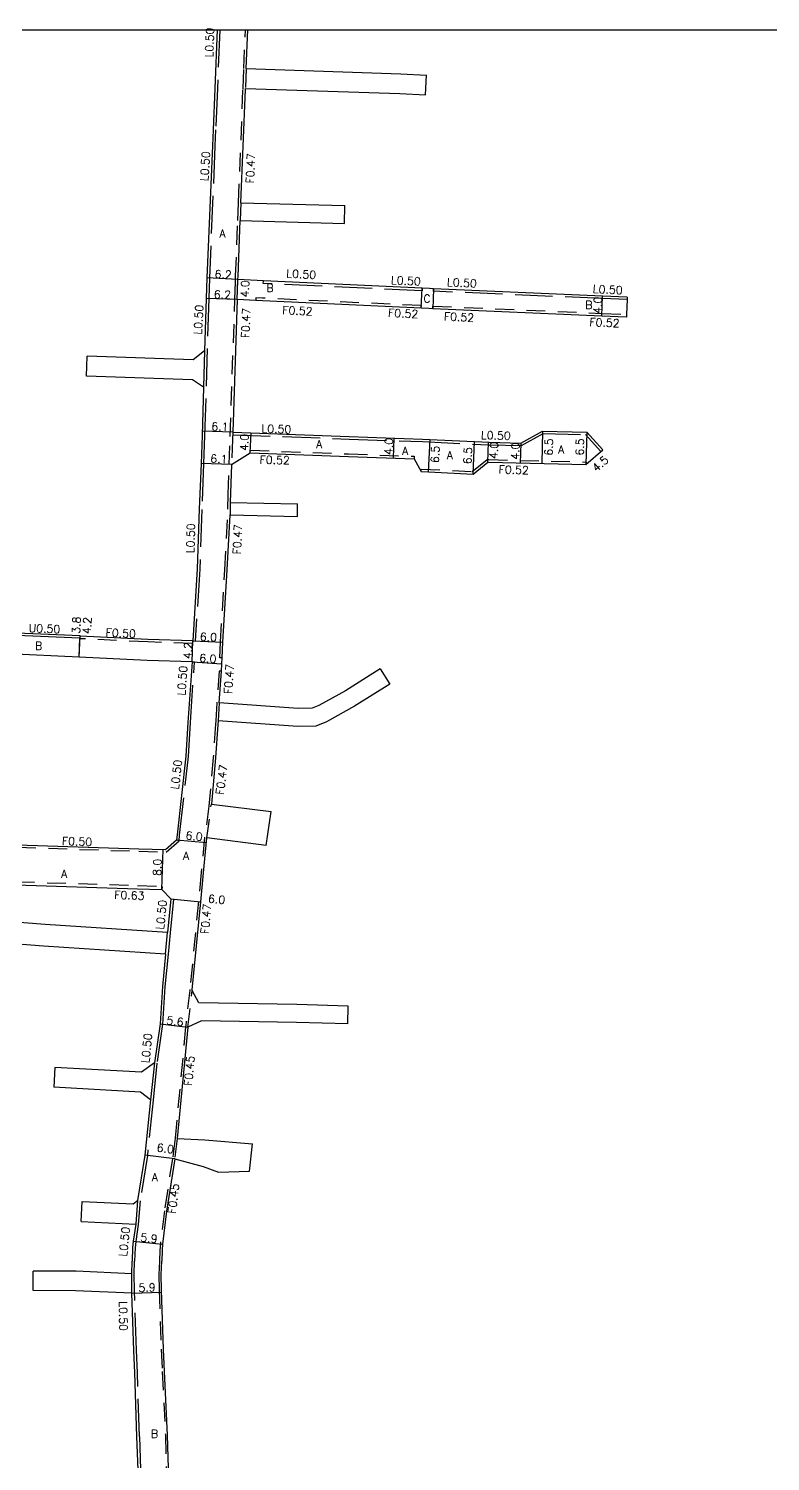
# Model space of a CAD drawing. Header units: metres. Extents: x -12000 to -11200, y -111600 to -111000.
# Drawn here: x -11748.1 to -11599.8, y -111286.2 to -110999.8 of the extents above; entities that cross this region are included whole.
import ezdxf

# ---------------------------------------------------------------- set-up
doc = ezdxf.new("R2010")
doc.units = ezdxf.units.M
doc.header["$LTSCALE"] = 2.5
doc.linetypes.add('22320', pattern=[2.5, 1.5, -1])
doc.linetypes.add('22330', pattern=[4, 3, -1])
for name, color, linetype in [('2101000', 175, 'Continuous'), ('2101001', 1, 'Continuous'), ('2102000', 4, 'Continuous'), ('2102001', 191, 'Continuous'), ('2231000', 4, 'Continuous'), ('2232000', 120, '22320'), ('2233000', 171, '22330'), ('9201100', 215, 'Continuous'), ('9201500', 222, 'Continuous'), ('9202100', 82, 'Continuous'), ('9202200', 82, 'Continuous'), ('9203500', 155, 'Continuous'), ('999', 7, 'Continuous')]:
    doc.layers.add(name, color=color, linetype=linetype)
doc.styles.add('Dm_Anotation', font='txt.shx', dxfattribs={"bigfont": 'pscdm.shx'})

msp = doc.modelspace()

# ---------------------------------------------------------------- linework, layer by layer
at = {"layer": '2101000'}
for points in [[(-11710.37, -111000), (-11710.85, -111011.74), (-11711.19, -111020.01)], [(-11704.58, -111007.78), (-11704.27, -111000)], [(-11705.64, -111034.6), (-11704.75, -111011.98), (-11704.74, -111011.72)], [(-11711.19, -111020.01), (-11711.33, -111023.22)], [(-11711.33, -111023.22), (-11712.44, -111049.63), (-11712.58, -111053.75), (-11712.9, -111064.22)], [(-11628.4, -111053.45), (-11633.33, -111053.24), (-11667.13, -111051.79), (-11667.91, -111051.76), (-11669.41, -111051.69), (-11701.14, -111050.21), (-11706.25, -111049.97), (-11706.22, -111049.24), (-11705.78, -111038.16)], [(-11706.38, -111053.97), (-11707.28, -111080.48)], [(-11628.57, -111057.45), (-11633.5, -111057.24), (-11667.3, -111055.79), (-11668.08, -111055.76), (-11669.6, -111055.69), (-11701.32, -111054.2), (-11702.67, -111054.14), (-11706.38, -111053.97)], [(-11713.12, -111071.49), (-11713.41, -111081.16), (-11713.6, -111086.72), (-11713.98, -111095.88), (-11714.36, -111107.81), (-11715.28, -111122.2), (-11724.22, -111121.9), (-11737.79, -111121.26)], [(-11707.28, -111080.48), (-11683.98, -111081.33), (-11669.32, -111081.86), (-11655.99, -111082.49), (-11649.69, -111082.64), (-11645.34, -111080.25), (-11636.5, -111080.46), (-11633.31, -111083.97)], [(-11707.5, -111086.94), (-11703.77, -111084.61), (-11684.13, -111085.33), (-11671, -111085.8)], [(-11707.5, -111086.94), (-11707.76, -111094.5)], [(-11671, -111085.8), (-11669.63, -111088.35), (-11668.14, -111088.42), (-11659.24, -111088.84), (-11656.3, -111086.48)], [(-11656.3, -111086.48), (-11656.13, -111086.48), (-11636.66, -111086.96)], [(-11709.96, -111134.61), (-11709.53, -111128.27), (-11709.43, -111126.81), (-11709.39, -111125.57), (-11709.28, -111122.46), (-11708.36, -111108), (-11707.82, -111097)], [(-11737.79, -111121.26), (-11737.81, -111121.66), (-11752, -111121.08)], [(-11715.41, -111126.4), (-11724.39, -111126.1), (-11737.99, -111125.45), (-11752.18, -111124.77), (-11763.13, -111124.25), (-11785.59, -111123.35), (-11788.13, -111123.25), (-11788.32, -111125.87), (-11789.84, -111159.38)], [(-11715.41, -111126.4), (-11716.24, -111138.5), (-11716.62, -111145.24), (-11718.4, -111161), (-11718.49, -111161.94)], [(-11710.21, -111138.19), (-11710.25, -111138.88), (-11710.71, -111145.58), (-11711.55, -111154.82)], [(-11789.84, -111159.38), (-11787.79, -111161.57), (-11772.84, -111162.05), (-11754.13, -111162.82), (-11751.71, -111162.92), (-11750.36, -111162.97), (-11726.05, -111163.75), (-11720.74, -111163.92), (-11718.49, -111161.94)], [(-11715.39, -111192.08), (-11715.37, -111191.93), (-11713.67, -111174.36), (-11713.1, -111168.56), (-11712.43, -111161.58)], [(-11791.16, -111189.69), (-11791.07, -111187.62), (-11790.52, -111171.33), (-11788.35, -111169.56), (-11773.14, -111170.04), (-11754.46, -111170.81), (-11752.04, -111170.91), (-11750.65, -111170.97), (-11726.31, -111171.74), (-11721.44, -111171.9), (-11719.64, -111173.78), (-11720.29, -111180.51)], [(-11720.71, -111184.81), (-11721.34, -111191.3), (-11721.8, -111198.79), (-11722.92, -111206.55)], [(-11716.24, -111199.43), (-11718.36, -111221.67)], [(-11723.69, -111213.97), (-11724.83, -111225.03), (-11726.29, -111234.08)], [(-11718.87, -111225.72), (-11720.49, -111236.22), (-11721.29, -111242.8), (-11721.41, -111244.03), (-11721.48, -111246.24)], [(-11726.66, -111238.8), (-11727.16, -111242.19), (-11727.3, -111243.51), (-11727.38, -111246.24)], [(-11727.47, -111248.74), (-11727.38, -111246.24)], [(-11720.29, -111280.99), (-11720.93, -111268.25), (-11721.12, -111263.82), (-11721.54, -111252.01), (-11721.57, -111248.89), (-11721.48, -111246.24)], [(-11726.42, -111281.27), (-11726.82, -111268.53), (-11727.02, -111264.06), (-11727.43, -111252.64)], [(-11728.18, -111322.58), (-11726.86, -111322.59), (-11725.35, -111320.99), (-11724.85, -111313.05), (-11724.95, -111309.56), (-11725.19, -111306.16), (-11725.8, -111295.13), (-11726.2, -111287.91), (-11726.42, -111281.27)], [(-11718.65, -111324.54), (-11718.76, -111321.43), (-11719.25, -111312.94), (-11719.22, -111309.01), (-11719.29, -111305.65), (-11719.71, -111294.86), (-11720.11, -111287.61), (-11720.29, -111280.99)]]:
    msp.add_lwpolyline(points, dxfattribs=at)
at = {"layer": '2101001'}
for points in [[(-11628.4, -111053.45), (-11628.42, -111053.95), (-11628.55, -111056.93), (-11628.57, -111057.45)], [(-11636.66, -111086.96), (-11633.31, -111083.97)]]:
    msp.add_lwpolyline(points, dxfattribs=at)
at = {"layer": '2102000'}
for points in [[(-11704.58, -111007.78), (-11673.66, -111008.79), (-11668.55, -111009.07)], [(-11704.74, -111011.72), (-11673.84, -111012.73), (-11668.76, -111013.01)], [(-11705.64, -111034.6), (-11684.85, -111035.15)], [(-11705.78, -111038.16), (-11684.94, -111038.71)], [(-11715.18, -111066.02), (-11736.38, -111065.29)], [(-11712.9, -111064.22), (-11715.18, -111066.02)], [(-11713.12, -111071.49), (-11715.31, -111070.02), (-11736.52, -111069.29)], [(-11707.82, -111097), (-11694.36, -111097.3)], [(-11707.76, -111094.5), (-11694.3, -111094.8)], [(-11677.8, -111127.8), (-11684.76, -111132.16), (-11690.07, -111135.11), (-11691.41, -111135.65), (-11694.17, -111135.71), (-11709.96, -111134.61)], [(-11675.9, -111130.85), (-11682.94, -111135.25), (-11688.52, -111138.36), (-11690.68, -111139.23), (-11694.25, -111139.3), (-11710.21, -111138.19)], [(-11711.55, -111154.82), (-11699.62, -111156.33)], [(-11700.62, -111163.12), (-11712.43, -111161.58)], [(-11720.29, -111180.51), (-11744.78, -111178.88), (-11753.28, -111178.26)], [(-11720.71, -111184.81), (-11745.09, -111183.22), (-11753.6, -111182.59)], [(-11684.18, -111195.23), (-11694.47, -111194.92), (-11714.04, -111194.53), (-11715.39, -111192.08)], [(-11684.28, -111198.79), (-11694.56, -111198.48), (-11713.54, -111198.14), (-11716.24, -111199.43)], [(-11725.49, -111208.45), (-11742.83, -111207.46)], [(-11722.92, -111206.55), (-11725.49, -111208.45)], [(-11723.69, -111213.97), (-11725.72, -111212.45), (-11743.06, -111211.45)], [(-11718.36, -111221.67), (-11712.86, -111221.98), (-11703.35, -111222.73)], [(-11718.87, -111225.72), (-11713.19, -111227.27), (-11710.14, -111228.42), (-11703.9, -111228.25)], [(-11737.36, -111234.25), (-11727.17, -111234.74), (-11726.29, -111234.08)], [(-11737.55, -111238.25), (-11726.66, -111238.8)], [(-11727.47, -111248.74), (-11738.59, -111248.24), (-11747.17, -111248.23)], [(-11727.43, -111252.64), (-11738.69, -111252.13), (-11747.18, -111252.11)]]:
    msp.add_lwpolyline(points, dxfattribs=at)
at = {"layer": '2102001'}
for points in [[(-11668.76, -111013.01), (-11668.55, -111009.07)], [(-11684.94, -111038.71), (-11684.85, -111035.15)], [(-11736.52, -111069.29), (-11736.38, -111065.29)], [(-11694.36, -111097.3), (-11694.3, -111094.8)], [(-11677.8, -111127.8), (-11675.9, -111130.85)], [(-11700.62, -111163.12), (-11699.62, -111156.33)], [(-11684.28, -111198.79), (-11684.18, -111195.23)], [(-11742.83, -111207.46), (-11743.06, -111211.45)], [(-11703.9, -111228.25), (-11703.35, -111222.73)], [(-11737.55, -111238.25), (-11737.36, -111234.25)], [(-11747.18, -111252.11), (-11747.17, -111248.23)]]:
    msp.add_lwpolyline(points, dxfattribs=at)
at = {"layer": '2231000'}
msp.add_lwpolyline([(-11737.79, -111121.26), (-11737.79, -111121.16), (-11751.98, -111120.58)], dxfattribs=at)
at = {"layer": '2232000'}
for points in [[(-11709.39, -111125.57), (-11709.86, -111125.56), (-11709.75, -111122.43), (-11708.83, -111107.98), (-11708.24, -111095.87), (-11708.18, -111092.86), (-11707.97, -111086.92), (-11707.78, -111081.35), (-11706.85, -111053.95), (-11706.73, -111050.42), (-11706.69, -111049.22), (-11706.25, -111038.14), (-11706.11, -111034.58), (-11705.22, -111011.96), (-11705.21, -111011.7), (-11705.05, -111007.76), (-11704.74, -111000)], [(-11704.58, -111007.78), (-11704.74, -111011.72)], [(-11705.64, -111034.6), (-11705.78, -111038.16)], [(-11706.38, -111053.97), (-11706.25, -111049.97)], [(-11669.6, -111055.69), (-11669.57, -111055.17), (-11701.3, -111053.68), (-11702.64, -111053.62), (-11702.67, -111054.14)], [(-11667.3, -111055.79), (-11667.28, -111055.27), (-11633.47, -111056.72), (-11628.55, -111056.93)], [(-11707.28, -111080.48), (-11707.33, -111081.87), (-11707.5, -111086.94)], [(-11703.77, -111084.61), (-11703.75, -111084.09), (-11684.11, -111084.81), (-11670.98, -111085.28), (-11671, -111085.8)], [(-11669.63, -111088.35), (-11669.61, -111087.83), (-11659.42, -111088.31), (-11656.48, -111085.95), (-11656.11, -111085.96), (-11636.65, -111086.44), (-11636.66, -111086.96)], [(-11707.76, -111094.5), (-11707.82, -111097)], [(-11715.28, -111122.2), (-11715.29, -111122.7), (-11724.24, -111122.4), (-11737.82, -111121.76), (-11737.81, -111121.66)], [(-11709.53, -111128.27), (-11709.99, -111128.24), (-11710.43, -111134.58), (-11710.68, -111138.16), (-11710.72, -111138.84), (-11711.18, -111145.54), (-11712.06, -111155.23), (-11712.89, -111161.53), (-11713.57, -111168.51), (-11714.13, -111174.31), (-11715.84, -111191.88), (-11715.86, -111192.03), (-11716.68, -111199.13), (-11716.71, -111199.38), (-11716.24, -111199.43)], [(-11709.96, -111134.61), (-11710.21, -111138.19)], [(-11712.43, -111161.58), (-11711.55, -111154.82)], [(-11753.21, -111163.36), (-11751.73, -111163.42), (-11750.38, -111163.47), (-11726.07, -111164.25), (-11720.56, -111164.43), (-11718.01, -111162.19), (-11718.49, -111161.94)], [(-11752.04, -111170.91), (-11752.02, -111170.28), (-11750.63, -111170.34), (-11726.29, -111171.11), (-11721.4, -111171.27), (-11721.44, -111171.9)], [(-11716.24, -111199.43), (-11715.39, -111192.08)], [(-11716.69, -111199.38), (-11718.8, -111221.62), (-11719.32, -111225.66), (-11720.94, -111236.16), (-11721.74, -111242.76), (-11721.86, -111244), (-11721.93, -111246.22), (-11722.02, -111248.88), (-11721.99, -111252.02), (-11721.57, -111263.84), (-11721.38, -111268.27), (-11720.74, -111281.01), (-11720.56, -111287.63), (-11720.16, -111294.88)], [(-11718.36, -111221.67), (-11718.87, -111225.72)]]:
    msp.add_lwpolyline(points, dxfattribs=at)
at = {"layer": '2233000'}
for points in [[(-11709.87, -111000), (-11710.35, -111011.76), (-11710.69, -111020.03), (-11710.83, -111023.24), (-11711.94, -111049.65), (-11712.08, -111053.77), (-11712.91, -111081.18), (-11713.1, -111086.74), (-11713.48, -111095.9), (-11713.86, -111107.83), (-11714.78, -111122.22)], [(-11669.41, -111051.69), (-11669.43, -111052.19), (-11701.16, -111050.71), (-11701.14, -111050.21)], [(-11628.42, -111053.95), (-11633.35, -111053.74), (-11667.15, -111052.29), (-11667.13, -111051.79)], [(-11712.9, -111064.22), (-11713.12, -111071.49)], [(-11707.3, -111080.98), (-11684, -111081.83), (-11669.34, -111082.36), (-11656.01, -111082.99), (-11649.57, -111083.14), (-11645.22, -111080.75), (-11636.73, -111080.96), (-11633.68, -111084.3), (-11633.31, -111083.97)], [(-11715.28, -111122.2), (-11714.78, -111122.22)], [(-11718.01, -111162.19), (-11717.9, -111161.05), (-11716.12, -111145.29), (-11715.74, -111138.53), (-11714.91, -111126.43), (-11715.41, -111126.4)], [(-11719.64, -111173.78), (-11719.14, -111173.83), (-11719.8, -111180.56), (-11720.21, -111184.86), (-11720.84, -111191.34), (-11721.31, -111198.84), (-11722.42, -111206.62), (-11723.19, -111214.02), (-11724.34, -111225.1), (-11725.79, -111234.16), (-11726.16, -111238.87), (-11726.66, -111242.25), (-11726.8, -111243.55), (-11726.88, -111246.24)], [(-11720.71, -111184.81), (-11720.29, -111180.51)], [(-11722.92, -111206.55), (-11723.69, -111213.97)], [(-11726.29, -111234.08), (-11726.66, -111238.8)], [(-11727.43, -111252.64), (-11727.44, -111252.13), (-11727.47, -111248.74)], [(-11725.92, -111281.25), (-11726.32, -111268.51), (-11726.52, -111264.04), (-11726.94, -111252.12), (-11726.97, -111248.82), (-11726.88, -111246.24)], [(-11725.92, -111281.25), (-11725.7, -111287.89), (-11725.3, -111295.11), (-11724.7, -111306.13), (-11724.45, -111309.54), (-11724.35, -111313.05), (-11724.86, -111321.2), (-11726.65, -111323.09), (-11728.2, -111323.08)]]:
    msp.add_lwpolyline(points, dxfattribs=at)
at = {"layer": '9201100'}
for points in [[(-11706.25, -111049.97), (-11712.44, -111049.63)], [(-11706.38, -111053.97), (-11706.25, -111049.97)], [(-11706.38, -111053.97), (-11712.58, -111053.75)], [(-11633.5, -111057.24), (-11633.33, -111053.24)], [(-11707.28, -111080.48), (-11713.39, -111080.29)], [(-11703.77, -111084.61), (-11703.62, -111080.61)], [(-11675.14, -111085.65), (-11675, -111081.65)], [(-11668.14, -111088.42), (-11667.83, -111081.93)], [(-11659.24, -111088.84), (-11658.94, -111082.35)], [(-11656.3, -111086.48), (-11656.12, -111082.48)], [(-11649.69, -111082.64), (-11649.79, -111086.64)], [(-11645.34, -111080.25), (-11645.5, -111086.75)], [(-11636.5, -111080.46), (-11636.66, -111086.96)], [(-11636.66, -111086.96), (-11633.31, -111083.97)], [(-11707.5, -111086.94), (-11713.6, -111086.72)], [(-11737.99, -111125.45), (-11737.79, -111121.26)], [(-11737.99, -111125.45), (-11737.81, -111121.66)], [(-11715.41, -111126.4), (-11715.28, -111122.2)], [(-11715.28, -111122.2), (-11709.28, -111122.46)], [(-11715.41, -111126.4), (-11709.43, -111126.81)], [(-11719.64, -111173.78), (-11713.67, -111174.36)], [(-11721.8, -111198.79), (-11716.24, -111199.43)], [(-11718.87, -111225.72), (-11724.83, -111225.03)], [(-11727.16, -111242.19), (-11721.29, -111242.8)]]:
    msp.add_lwpolyline(points, dxfattribs=at)
at = {"layer": '9201100', "flags": 128}
for points in [[(-11718.49, -111161.94), (-11712.52, -111162.52)], [(-11721.44, -111171.9), (-11721.18, -111163.91)], [(-11727.43, -111252.64), (-11721.53, -111252.43)]]:
    msp.add_lwpolyline(points, dxfattribs=at)
at = {"layer": '9202200'}
for points in [[(-11669.6, -111055.69), (-11669.41, -111051.69)], [(-11667.13, -111051.79), (-11667.3, -111055.79)]]:
    msp.add_lwpolyline(points, dxfattribs=at)
at = {"layer": '999'}
msp.add_lwpolyline([(-12000, -111000), (-11200, -111000), (-11200, -111600), (-12000, -111600)], close=True, dxfattribs=at)

# ---------------------------------------------------------------- texts
at = {"layer": '9201500', "style": 'Dm_Anotation'}
for s, rotation, p in [('6.2', 356.8461, (-11710.94, -111049.61)), ('4.0', 88.0498, (-11704.09, -111053.55)), ('6.2', 358.0498, (-11711.08, -111053.71)), ('4.0', 87.5462, (-11633.58, -111056.83)), ('6.1', 358.2588, (-11711.57, -111080.1)), ('4.0', 87.906, (-11704.23, -111084.25)), ('4.0', 87.9458, (-11675.34, -111085.07)), ('4.0', 87.2894, (-11654.37, -111085.86)), ('6.5', 88.5931, (-11643.35, -111085.18)), ('6.5', 88.5931, (-11637.13, -111085.15)), ('6.1', 357.9677, (-11711.79, -111086.53)), ('6.5', 87.2894, (-11666.09, -111086.66)), ('6.5', 87.2894, (-11659.58, -111086.9)), ('4.0', 88.5931, (-11650.02, -111086)), ('4.5', 41.7637, (-11634.55, -111088.51)), ('3.8', 87.2642, (-11737.82, -111120.8)), ('4.2', 87.2642, (-11735.67, -111120.89)), ('4.2', 88.186, (-11715.5, -111125.89)), ('6.0', 357.5394, (-11713.88, -111122.16)), ('6.0', 356.068, (-11714.01, -111126.39)), ('6.0', 354.4574, (-11716.77, -111161.86)), ('8.0', 88.1059, (-11721.6, -111169.2)), ('6.0', 354.4516, (-11712.27, -111174.49)), ('5.6', 353.3647, (-11720.6, -111198.83)), ('6.0', 353.4056, (-11722.54, -111224.28)), ('5.9', 353.9859, (-11725.8, -111242.23)), ('5.9', 2.0501, (-11726.09, -111252.34))]:
    msp.add_text(s, height=1.6, rotation=rotation, dxfattribs=at).set_placement(p)
at = {"layer": '9202100', "style": 'Dm_Anotation'}
for s, p in [('A', (-11709.93, -111041.56)), ('B', (-11700.54, -111052.43)), ('C', (-11669.15, -111054.57)), ('B', (-11636.8, -111055.83)), ('A', (-11690.62, -111083.64)), ('A', (-11673.43, -111084.97)), ('A', (-11664.49, -111085.89)), ('A', (-11642.24, -111084.72)), ('B', (-11746.81, -111123.97)), ('A', (-11717.22, -111165.99)), ('A', (-11741.58, -111169.59)), ('A', (-11723.47, -111230.24)), ('B', (-11723.64, -111281.52))]:
    msp.add_text(s, height=1.6, dxfattribs=at).set_placement(p)
at = {"layer": '9203500', "style": 'Dm_Anotation'}
for s, rotation, p in [('L0.50', 87.6994, (-11711.23, -111005.58)), ('L0.50', 86.3392, (-11712.19, -111030.32)), ('F0.47', 87.7391, (-11703.05, -111030.77)), ('L0.50', 357.3243, (-11696.6, -111049.54)), ('L0.50', 357.3243, (-11675.69, -111050.86)), ('L0.50', 357.3243, (-11664.48, -111051.26)), ('L0.50', 357.3243, (-11635.33, -111052.62)), ('L0.50', 86.3392, (-11713.5, -111060.99)), ('F0.47', 87.5395, (-11703.98, -111061.7)), ('F0.52', 357.3243, (-11697.38, -111056.85)), ('F0.52', 357.3243, (-11676.25, -111057.39)), ('F0.52', 357.3243, (-11665.08, -111058.11)), ('F0.52', 357.3243, (-11636, -111059.23)), ('L0.50', 358.3762, (-11701.56, -111080.55)), ('L0.50', 358.4131, (-11657.69, -111081.84)), ('F0.52', 359.0936, (-11701.91, -111086.79)), ('F0.52', 358.4768, (-11654.13, -111088.72)), ('L0.50', 88.1894, (-11714.99, -111104.69)), ('F0.47', 87.5395, (-11705.65, -111104.92)), ('U0.50', 357.7088, (-11748.09, -111120.43)), ('F0.50', 357.7088, (-11732.7, -111121.33)), ('L0.50', 86.0664, (-11716.76, -111133.17)), ('F0.47', 86.0681, (-11707.44, -111132.88)), ('L0.50', 83.568, (-11718.08, -111151.98)), ('F0.47', 82.6762, (-11709.1, -111153.03)), ('F0.50', 358.176, (-11741.44, -111163.01)), ('F0.63', 358.176, (-11730.98, -111173.78)), ('L0.50', 84.4501, (-11721.05, -111180)), ('F0.47', 84.4517, (-11712.13, -111180.85)), ('L0.50', 84.0896, (-11723.99, -111206.67)), ('F0.45', 84.5666, (-11715.45, -111211.24)), ('F0.45', 83.1226, (-11718.7, -111236.79)), ('L0.50', 83.9882, (-11728.46, -111245.37)), ('L0.50', 270.7736, (-11730, -111254.22))]:
    msp.add_text(s, height=1.6, rotation=rotation, dxfattribs=at).set_placement(p)

doc.saveas('drawing.dxf')
